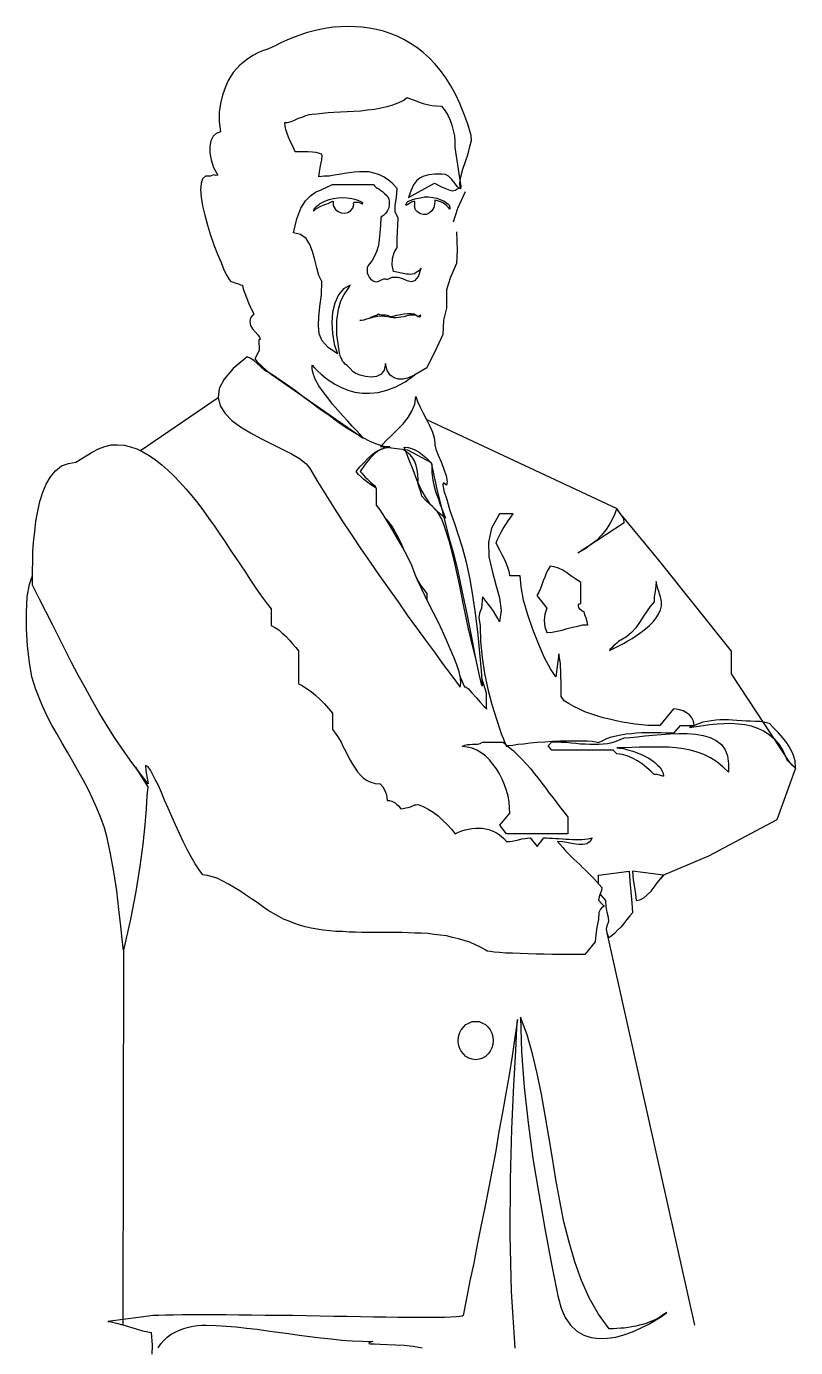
# Model space of a CAD drawing. Header units: millimetres. Extents: x -1620.86 to -1620.03, y 1850.49 to 1852.3.
# Drawn here: x -1620.858 to -1620.273, y 1851.293 to 1852.299 of the extents above; entities that cross this region are included whole.
import ezdxf

# ---------------------------------------------------------------- set-up
doc = ezdxf.new("R2010")
doc.units = ezdxf.units.MM
doc.header["$LTSCALE"] = 10
doc.layers.add('Humanos', color=2, linetype='Continuous')

msp = doc.modelspace()

# ---------------------------------------------------------------- linework, layer by layer
at = {"layer": 'Humanos'}
for p, q in [((-1620.5301, 1852.1606), (-1620.5244, 1852.1733)), ((-1620.5336, 1852.1502), (-1620.5301, 1852.1606)), ((-1620.5313, 1852.1427), (-1620.5307, 1852.1283)), ((-1620.5307, 1852.1283), (-1620.5313, 1852.1186)), ((-1620.5313, 1852.1186), (-1620.5359, 1852.1082)), ((-1620.5359, 1852.1082), (-1620.5388, 1852.0984)), ((-1620.5388, 1852.0984), (-1620.5388, 1852.0846)), ((-1620.5388, 1852.0846), (-1620.5411, 1852.0754)), ((-1620.5411, 1852.0754), (-1620.5417, 1852.0644)), ((-1620.5417, 1852.0644), (-1620.5463, 1852.0546)), ((-1620.5463, 1852.0546), (-1620.5538, 1852.0391)), ((-1620.5538, 1852.0391), (-1620.563, 1852.0337)), ((-1620.7716, 1851.9761), (-1620.7125, 1852.0164))]:
    msp.add_line(p, q, dxfattribs=at)
for points in [[(-1620.6022, 1851.9856), (-1620.603, 1851.9866), (-1620.6049, 1851.9887), (-1620.6074, 1851.9914), (-1620.6105, 1851.9948), (-1620.6138, 1851.9985), (-1620.6178, 1852.0025), (-1620.6215, 1852.0068), (-1620.6255, 1852.0114), (-1620.6292, 1852.0162), (-1620.6328, 1852.0208), (-1620.6359, 1852.0254), (-1620.6384, 1852.0299), (-1620.6401, 1852.0341), (-1620.6411, 1852.0379), (-1620.6411, 1852.0412), (-1620.6392, 1852.0391), (-1620.637, 1852.0368), (-1620.6342, 1852.0343), (-1620.6309, 1852.0316), (-1620.6274, 1852.0289), (-1620.6232, 1852.0264), (-1620.6188, 1852.0241), (-1620.6138, 1852.0222), (-1620.6086, 1852.0206), (-1620.603, 1852.0197), (-1620.5972, 1852.0197), (-1620.5909, 1852.0204), (-1620.5843, 1852.022), (-1620.5774, 1852.0247), (-1620.5703, 1852.0285), (-1620.563, 1852.0337), (-1620.5655, 1852.0324), (-1620.5685, 1852.0312), (-1620.5718, 1852.0306), (-1620.5753, 1852.0306), (-1620.5787, 1852.0314), (-1620.5816, 1852.0335), (-1620.5839, 1852.037), (-1620.5853, 1852.0424), (-1620.5862, 1852.0374), (-1620.5886, 1852.0343), (-1620.592, 1852.0326), (-1620.5961, 1852.032), (-1620.6005, 1852.0324), (-1620.6045, 1852.0335), (-1620.6078, 1852.0347), (-1620.6099, 1852.036), (-1620.6124, 1852.0389), (-1620.6145, 1852.0408), (-1620.6159, 1852.042), (-1620.617, 1852.0431), (-1620.618, 1852.0441), (-1620.6186, 1852.0456), (-1620.6195, 1852.0476), (-1620.6203, 1852.0506), (-1620.6222, 1852.0641), (-1620.6224, 1852.0751), (-1620.6211, 1852.0837), (-1620.6193, 1852.0901), (-1620.6168, 1852.0949), (-1620.6145, 1852.0982), (-1620.6128, 1852.1005), (-1620.6122, 1852.102), (-1620.6172, 1852.0993), (-1620.6209, 1852.0947), (-1620.6238, 1852.0884), (-1620.6255, 1852.0814), (-1620.6261, 1852.0735), (-1620.6257, 1852.0653), (-1620.6243, 1852.0572), (-1620.6218, 1852.0497), (-1620.629, 1852.0545), (-1620.6334, 1852.0597), (-1620.6357, 1852.0651), (-1620.6363, 1852.0714), (-1620.6359, 1852.078), (-1620.6351, 1852.0859), (-1620.634, 1852.0947), (-1620.6336, 1852.1047), (-1620.6359, 1852.1095), (-1620.6376, 1852.1153), (-1620.639, 1852.1213), (-1620.6407, 1852.1276), (-1620.6428, 1852.133), (-1620.6457, 1852.1376), (-1620.6499, 1852.1407), (-1620.6553, 1852.1418), (-1620.6526, 1852.1526), (-1620.6497, 1852.1605), (-1620.6461, 1852.1661), (-1620.6424, 1852.1701), (-1620.6384, 1852.1728), (-1620.6342, 1852.1746), (-1620.6299, 1852.1765), (-1620.6257, 1852.1786), (-1620.5945, 1852.1786), (-1620.5936, 1852.1776), (-1620.5926, 1852.1767), (-1620.5916, 1852.1759), (-1620.5903, 1852.1753), (-1620.5891, 1852.1742), (-1620.5876, 1852.1732), (-1620.5859, 1852.1717), (-1620.5839, 1852.1699), (-1620.5828, 1852.1678), (-1620.5824, 1852.1657), (-1620.5824, 1852.1634), (-1620.5828, 1852.1609), (-1620.5837, 1852.1588), (-1620.5849, 1852.1567), (-1620.5868, 1852.1551), (-1620.5889, 1852.1538), (-1620.5891, 1852.1474), (-1620.5895, 1852.1418), (-1620.5901, 1852.1368), (-1620.5907, 1852.1324), (-1620.5918, 1852.1282), (-1620.5934, 1852.1245), (-1620.5955, 1852.1207), (-1620.5984, 1852.117), (-1620.5991, 1852.1151), (-1620.5993, 1852.1132), (-1620.5991, 1852.1114), (-1620.5984, 1852.1097), (-1620.5976, 1852.108), (-1620.5966, 1852.1068), (-1620.5951, 1852.1055), (-1620.5936, 1852.1047), (-1620.5922, 1852.1045), (-1620.5909, 1852.1047), (-1620.5899, 1852.1053), (-1620.5889, 1852.1059), (-1620.5878, 1852.1064), (-1620.5866, 1852.1068), (-1620.5853, 1852.1068), (-1620.5839, 1852.1064), (-1620.5801, 1852.108), (-1620.5762, 1852.108), (-1620.5724, 1852.107), (-1620.5689, 1852.1055), (-1620.5655, 1852.1049), (-1620.5626, 1852.1055), (-1620.5601, 1852.1086), (-1620.558, 1852.1149), (-1620.5599, 1852.113), (-1620.5618, 1852.1116), (-1620.5632, 1852.1107), (-1620.5649, 1852.1103), (-1620.5664, 1852.1101), (-1620.5678, 1852.1103), (-1620.5693, 1852.1105), (-1620.5705, 1852.1107), (-1620.5791, 1852.1124), (-1620.5803, 1852.1172), (-1620.5799, 1852.1222), (-1620.5787, 1852.127), (-1620.5764, 1852.1307), (-1620.5764, 1852.1374), (-1620.5755, 1852.153), (-1620.5778, 1852.1578), (-1620.5778, 1852.163), (-1620.577, 1852.1688), (-1620.5764, 1852.1755), (-1620.5797, 1852.1792), (-1620.5832, 1852.1821), (-1620.5868, 1852.1844), (-1620.5903, 1852.1863), (-1620.5941, 1852.1873), (-1620.5978, 1852.1882), (-1620.6013, 1852.1884), (-1620.6051, 1852.1884), (-1620.6091, 1852.188), (-1620.6128, 1852.1876), (-1620.6165, 1852.1869), (-1620.6205, 1852.1863), (-1620.6243, 1852.1857), (-1620.6282, 1852.1851), (-1620.632, 1852.1849), (-1620.6359, 1852.1846), (-1620.6355, 1852.1882), (-1620.6347, 1852.1928), (-1620.6338, 1852.1973), (-1620.6334, 1852.2007), (-1620.634, 1852.2017), (-1620.6355, 1852.2023), (-1620.638, 1852.203), (-1620.6409, 1852.2032), (-1620.644, 1852.2034), (-1620.6476, 1852.2036), (-1620.6509, 1852.2036), (-1620.654, 1852.2036), (-1620.6551, 1852.2061), (-1620.6563, 1852.2088), (-1620.6578, 1852.2117), (-1620.659, 1852.2146), (-1620.6601, 1852.2175), (-1620.6611, 1852.2205), (-1620.6617, 1852.2232), (-1620.6619, 1852.2257), (-1620.6599, 1852.2259), (-1620.6571, 1852.2267), (-1620.6544, 1852.2277), (-1620.6515, 1852.229), (-1620.6486, 1852.23), (-1620.6459, 1852.2311), (-1620.6432, 1852.2319), (-1620.6411, 1852.2321), (-1620.6376, 1852.2325), (-1620.6334, 1852.2329), (-1620.629, 1852.2334), (-1620.6245, 1852.2336), (-1620.6195, 1852.234), (-1620.6145, 1852.2342), (-1620.6093, 1852.2344), (-1620.6041, 1852.2348), (-1620.5989, 1852.2354), (-1620.5936, 1852.2361), (-1620.5889, 1852.2369), (-1620.5841, 1852.2379), (-1620.5797, 1852.2392), (-1620.5755, 1852.2407), (-1620.5718, 1852.2425), (-1620.5687, 1852.2448), (-1620.5657, 1852.2436), (-1620.5626, 1852.2425), (-1620.5597, 1852.2413), (-1620.5566, 1852.2402), (-1620.5535, 1852.2394), (-1620.5499, 1852.2388), (-1620.5464, 1852.2384), (-1620.5426, 1852.2382), (-1620.5399, 1852.2348), (-1620.5378, 1852.2313), (-1620.536, 1852.2275), (-1620.5347, 1852.2238), (-1620.5337, 1852.2198), (-1620.5328, 1852.2157), (-1620.5326, 1852.2113), (-1620.5324, 1852.2067), (-1620.5279, 1852.1771), (-1620.5283, 1852.1753), (-1620.5291, 1852.1755), (-1620.5306, 1852.1771), (-1620.5324, 1852.1796), (-1620.5347, 1852.1824), (-1620.5372, 1852.1849), (-1620.5397, 1852.1863), (-1620.5424, 1852.1865), (-1620.5478, 1852.1865), (-1620.5522, 1852.1861), (-1620.556, 1852.1851), (-1620.5589, 1852.1836), (-1620.5616, 1852.1815), (-1620.5639, 1852.1784), (-1620.5657, 1852.1742), (-1620.5678, 1852.1688), (-1620.548, 1852.1796), (-1620.5426, 1852.1769), (-1620.5389, 1852.1753), (-1620.5364, 1852.1742), (-1620.5345, 1852.1738), (-1620.5333, 1852.174), (-1620.532, 1852.1744), (-1620.5306, 1852.1753), (-1620.5285, 1852.1761), (-1620.5287, 1852.1799), (-1620.5279, 1852.1846), (-1620.5264, 1852.1903), (-1620.5243, 1852.1961), (-1620.5224, 1852.2019), (-1620.521, 1852.2075), (-1620.5199, 1852.2121), (-1620.5201, 1852.2159), (-1620.5226, 1852.2246), (-1620.5256, 1852.2327), (-1620.5287, 1852.2402), (-1620.532, 1852.2473), (-1620.5356, 1852.2538), (-1620.5393, 1852.2598), (-1620.5435, 1852.2654), (-1620.5476, 1852.2704), (-1620.552, 1852.275), (-1620.5566, 1852.2792), (-1620.5614, 1852.2829), (-1620.5662, 1852.286), (-1620.5712, 1852.289), (-1620.5764, 1852.2915), (-1620.5816, 1852.2935), (-1620.5868, 1852.2954), (-1620.5922, 1852.2967), (-1620.5976, 1852.2977), (-1620.603, 1852.2985), (-1620.6084, 1852.2987), (-1620.6138, 1852.299), (-1620.6193, 1852.2987), (-1620.6247, 1852.2983), (-1620.6299, 1852.2975), (-1620.6353, 1852.2967), (-1620.6405, 1852.2954), (-1620.6455, 1852.294), (-1620.6505, 1852.2923), (-1620.6555, 1852.2906), (-1620.6603, 1852.2885), (-1620.6648, 1852.2865), (-1620.6692, 1852.2842), (-1620.6715, 1852.2831), (-1620.6744, 1852.2819), (-1620.678, 1852.2806), (-1620.6819, 1852.279), (-1620.6863, 1852.2767), (-1620.6911, 1852.2736), (-1620.6961, 1852.2694), (-1620.7011, 1852.264), (-1620.703, 1852.2611), (-1620.7052, 1852.2573), (-1620.7073, 1852.2523), (-1620.7092, 1852.2467), (-1620.7109, 1852.2404), (-1620.7117, 1852.2336), (-1620.7117, 1852.2263), (-1620.7107, 1852.2188), (-1620.714, 1852.2175), (-1620.7165, 1852.2153), (-1620.7181, 1852.2119), (-1620.719, 1852.2075), (-1620.719, 1852.2028), (-1620.7179, 1852.1973), (-1620.7161, 1852.1915), (-1620.7129, 1852.1857), (-1620.7144, 1852.1855), (-1620.7148, 1852.1857), (-1620.7159, 1852.1859), (-1620.7186, 1852.1849), (-1620.7221, 1852.1849), (-1620.7244, 1852.183), (-1620.7256, 1852.1794), (-1620.7261, 1852.1749), (-1620.7256, 1852.169), (-1620.7244, 1852.1624), (-1620.7227, 1852.1553), (-1620.7206, 1852.1478), (-1620.7184, 1852.1401), (-1620.7159, 1852.1326), (-1620.7132, 1852.1255), (-1620.7104, 1852.1193), (-1620.7082, 1852.1136), (-1620.7059, 1852.1093), (-1620.7042, 1852.1064), (-1620.703, 1852.1049), (-1620.7019, 1852.1045), (-1620.7009, 1852.1043), (-1620.7, 1852.1039), (-1620.699, 1852.1036), (-1620.698, 1852.1032), (-1620.6967, 1852.1028), (-1620.6955, 1852.1024), (-1620.694, 1852.102), (-1620.6938, 1852.1003), (-1620.693, 1852.0978), (-1620.6919, 1852.0947), (-1620.6907, 1852.0918), (-1620.6896, 1852.0887), (-1620.6886, 1852.0862), (-1620.6878, 1852.0845), (-1620.6875, 1852.0839), (-1620.6855, 1852.0801), (-1620.688, 1852.0772), (-1620.6886, 1852.0743), (-1620.688, 1852.0714), (-1620.6865, 1852.0689), (-1620.6844, 1852.0664), (-1620.6825, 1852.0643), (-1620.6811, 1852.0624), (-1620.6805, 1852.061), (-1620.6817, 1852.0601), (-1620.6817, 1852.058), (-1620.6815, 1852.0551), (-1620.6813, 1852.0524), (-1620.6848, 1852.046), (-1620.6828, 1852.0437), (-1620.6796, 1852.0406), (-1620.6757, 1852.037), (-1620.6723, 1852.0343), (-1620.6723, 1852.0343), (-1620.6022, 1851.9856)], [(-1620.6026, 1852.1644), (-1620.603, 1852.1649), (-1620.6034, 1852.1653), (-1620.6038, 1852.1655), (-1620.6043, 1852.1657), (-1620.6076, 1852.1669), (-1620.6109, 1852.1678), (-1620.6145, 1852.1682), (-1620.618, 1852.1684), (-1620.6215, 1852.1682), (-1620.6249, 1852.1678), (-1620.6284, 1852.1669), (-1620.6317, 1852.1657), (-1620.6326, 1852.1653), (-1620.6338, 1852.1647), (-1620.6351, 1852.1638), (-1620.6363, 1852.163), (-1620.6376, 1852.1619), (-1620.6388, 1852.1609), (-1620.6397, 1852.1599), (-1620.6401, 1852.1588), (-1620.6401, 1852.1584), (-1620.6384, 1852.1599), (-1620.6367, 1852.1609), (-1620.6349, 1852.1619), (-1620.6328, 1852.1628), (-1620.6307, 1852.1636), (-1620.6288, 1852.1642), (-1620.627, 1852.1651), (-1620.6251, 1852.1659), (-1620.6251, 1852.1649), (-1620.6251, 1852.164), (-1620.6251, 1852.163), (-1620.6249, 1852.1622), (-1620.6234, 1852.1597), (-1620.6213, 1852.158), (-1620.619, 1852.157), (-1620.6163, 1852.1567), (-1620.614, 1852.1574), (-1620.6118, 1852.1586), (-1620.6101, 1852.1607), (-1620.6093, 1852.1634), (-1620.6093, 1852.1636), (-1620.6093, 1852.1638), (-1620.6095, 1852.164), (-1620.6095, 1852.1642), (-1620.6095, 1852.1644), (-1620.6093, 1852.1649), (-1620.6091, 1852.1651), (-1620.6088, 1852.1653), (-1620.6072, 1852.1653), (-1620.6057, 1852.1651), (-1620.6045, 1852.1647), (-1620.603, 1852.164), (-1620.6028, 1852.164), (-1620.6028, 1852.1642), (-1620.6026, 1852.1642), (-1620.6026, 1852.1644)], [(-1620.5697, 1852.1634), (-1620.5693, 1852.164), (-1620.5691, 1852.1647), (-1620.5687, 1852.1653), (-1620.5682, 1852.1657), (-1620.5651, 1852.1669), (-1620.562, 1852.168), (-1620.5589, 1852.1686), (-1620.5558, 1852.1692), (-1620.5526, 1852.1692), (-1620.5493, 1852.1688), (-1620.5462, 1852.1682), (-1620.5431, 1852.1669), (-1620.5424, 1852.1667), (-1620.5418, 1852.1665), (-1620.5414, 1852.1663), (-1620.5408, 1852.1661), (-1620.5399, 1852.1655), (-1620.5391, 1852.1649), (-1620.5378, 1852.1638), (-1620.5366, 1852.1626), (-1620.5364, 1852.1599), (-1620.5376, 1852.1613), (-1620.5389, 1852.1626), (-1620.5401, 1852.1636), (-1620.5412, 1852.1644), (-1620.5426, 1852.1651), (-1620.5441, 1852.1657), (-1620.5458, 1852.1661), (-1620.5478, 1852.1667), (-1620.5478, 1852.1655), (-1620.548, 1852.1638), (-1620.5483, 1852.1622), (-1620.5485, 1852.1611), (-1620.5499, 1852.1586), (-1620.5518, 1852.157), (-1620.5541, 1852.1559), (-1620.5564, 1852.1557), (-1620.5587, 1852.1563), (-1620.5607, 1852.1576), (-1620.5624, 1852.1594), (-1620.5632, 1852.1622), (-1620.5632, 1852.1624), (-1620.563, 1852.1628), (-1620.563, 1852.163), (-1620.563, 1852.1632), (-1620.563, 1852.1636), (-1620.563, 1852.1644), (-1620.563, 1852.1651), (-1620.563, 1852.1657), (-1620.5639, 1852.1657), (-1620.5647, 1852.1655), (-1620.5655, 1852.1651), (-1620.5662, 1852.1647), (-1620.567, 1852.1642), (-1620.5678, 1852.1636), (-1620.5687, 1852.1632), (-1620.5693, 1852.1628), (-1620.5695, 1852.1628), (-1620.5695, 1852.163), (-1620.5697, 1852.1632), (-1620.5697, 1852.1634)], [(-1620.6049, 1852.0751), (-1620.6032, 1852.0753), (-1620.6016, 1852.0757), (-1620.5997, 1852.0764), (-1620.5976, 1852.077), (-1620.5957, 1852.0778), (-1620.5939, 1852.0787), (-1620.5922, 1852.0793), (-1620.5907, 1852.0801), (-1620.5897, 1852.0797), (-1620.5886, 1852.0795), (-1620.5874, 1852.0795), (-1620.5864, 1852.0795), (-1620.5851, 1852.0795), (-1620.5841, 1852.0793), (-1620.583, 1852.0789), (-1620.5822, 1852.0782), (-1620.5795, 1852.0785), (-1620.5766, 1852.0791), (-1620.5739, 1852.0797), (-1620.571, 1852.0803), (-1620.5685, 1852.0805), (-1620.5657, 1852.0805), (-1620.5635, 1852.0801), (-1620.5612, 1852.0787), (-1620.5593, 1852.0778), (-1620.5583, 1852.0787), (-1620.5585, 1852.0791), (-1620.5603, 1852.0778), (-1620.5612, 1852.0785), (-1620.5622, 1852.0791), (-1620.5632, 1852.0793), (-1620.5645, 1852.0793), (-1620.5655, 1852.0793), (-1620.5668, 1852.0791), (-1620.5678, 1852.0789), (-1620.5689, 1852.0787), (-1620.5712, 1852.078), (-1620.5735, 1852.0776), (-1620.5753, 1852.0774), (-1620.5774, 1852.0772), (-1620.5795, 1852.0772), (-1620.5814, 1852.0774), (-1620.5837, 1852.0778), (-1620.5859, 1852.0782), (-1620.5884, 1852.0785), (-1620.5911, 1852.0782), (-1620.5941, 1852.0776), (-1620.597, 1852.077), (-1620.5997, 1852.0762), (-1620.602, 1852.0755), (-1620.6038, 1852.0751), (-1620.6049, 1852.0751)], [(-1620.6905, 1852.0474), (-1620.7011, 1852.0387), (-1620.7079, 1852.0306), (-1620.7117, 1852.0233), (-1620.7125, 1852.0164), (-1620.7111, 1852.0102), (-1620.7073, 1852.0043), (-1620.7021, 1851.9989), (-1620.6955, 1851.9941), (-1620.688, 1851.9896), (-1620.68, 1851.9852), (-1620.6719, 1851.9812), (-1620.664, 1851.9773), (-1620.6569, 1851.9737), (-1620.6507, 1851.97), (-1620.6459, 1851.9664), (-1620.643, 1851.9629), (-1620.637, 1851.9527), (-1620.6307, 1851.9425), (-1620.6243, 1851.9323), (-1620.6176, 1851.9219), (-1620.6109, 1851.9117), (-1620.6041, 1851.9013), (-1620.597, 1851.8911), (-1620.5899, 1851.8809), (-1620.5828, 1851.8709), (-1620.5757, 1851.8609), (-1620.5687, 1851.8509), (-1620.5616, 1851.8413), (-1620.5547, 1851.8317), (-1620.548, 1851.8226), (-1620.5414, 1851.8134), (-1620.5349, 1851.8047), (-1620.5285, 1851.7961), (-1620.5279, 1851.799), (-1620.5283, 1851.803), (-1620.5293, 1851.8076), (-1620.531, 1851.813), (-1620.5333, 1851.819), (-1620.536, 1851.8253), (-1620.5389, 1851.8319), (-1620.542, 1851.8388), (-1620.5453, 1851.8457), (-1620.5487, 1851.8526), (-1620.552, 1851.859), (-1620.5551, 1851.8653), (-1620.5578, 1851.8711), (-1620.5603, 1851.8761), (-1620.5622, 1851.8805), (-1620.5635, 1851.8838), (-1620.5651, 1851.8886), (-1620.5682, 1851.895), (-1620.5722, 1851.9025), (-1620.5768, 1851.9104), (-1620.5814, 1851.9183), (-1620.5857, 1851.9254), (-1620.5893, 1851.931), (-1620.592, 1851.9346), (-1620.592, 1851.9473), (-1620.5939, 1851.9485), (-1620.5959, 1851.9498), (-1620.5978, 1851.951), (-1620.5997, 1851.9525), (-1620.6018, 1851.9542), (-1620.6036, 1851.9558), (-1620.6057, 1851.9579), (-1620.6076, 1851.9602), (-1620.6047, 1851.9637), (-1620.6016, 1851.9671), (-1620.5986, 1851.9702), (-1620.5955, 1851.9731), (-1620.5924, 1851.9754), (-1620.5889, 1851.9773), (-1620.5853, 1851.9785), (-1620.5816, 1851.9789), (-1620.5862, 1851.9793), (-1620.5914, 1851.9808), (-1620.5968, 1851.9831), (-1620.6028, 1851.986), (-1620.6088, 1851.9896), (-1620.6153, 1851.9935), (-1620.6218, 1851.9979), (-1620.6282, 1852.0027), (-1620.6349, 1852.0075), (-1620.6413, 1852.0122), (-1620.6478, 1852.017), (-1620.6538, 1852.0216), (-1620.6599, 1852.026), (-1620.6653, 1852.0297), (-1620.6705, 1852.0333), (-1620.6751, 1852.036), (-1620.6761, 1852.0364), (-1620.6773, 1852.0374), (-1620.679, 1852.0389), (-1620.6809, 1852.0406), (-1620.6828, 1852.0424), (-1620.6853, 1852.0445), (-1620.6878, 1852.0462), (-1620.6905, 1852.0474)], [(-1620.5622, 1852.0172), (-1620.561, 1852.0135), (-1620.5589, 1852.0091), (-1620.5566, 1852.0045), (-1620.5541, 1851.9998), (-1620.5516, 1851.9948), (-1620.5495, 1851.9902), (-1620.5483, 1851.9858), (-1620.5476, 1851.9821), (-1620.5478, 1851.9804), (-1620.547, 1851.9771), (-1620.5451, 1851.9727), (-1620.5428, 1851.9675), (-1620.5408, 1851.9621), (-1620.5391, 1851.9569), (-1620.5383, 1851.9527), (-1620.5389, 1851.9498), (-1620.541, 1851.9517), (-1620.5416, 1851.9502), (-1620.5408, 1851.9456), (-1620.5387, 1851.939), (-1620.5362, 1851.9306), (-1620.5331, 1851.9215), (-1620.5299, 1851.9119), (-1620.527, 1851.9027), (-1620.5239, 1851.8911), (-1620.5212, 1851.8782), (-1620.5187, 1851.8644), (-1620.5168, 1851.8503), (-1620.5149, 1851.8359), (-1620.5137, 1851.8219), (-1620.5124, 1851.8088), (-1620.5116, 1851.7968), (-1620.512, 1851.7974), (-1620.5137, 1851.8049), (-1620.5164, 1851.8178), (-1620.5195, 1851.834), (-1620.5231, 1851.8519), (-1620.5268, 1851.8696), (-1620.5301, 1851.8855), (-1620.5333, 1851.8975), (-1620.536, 1851.9073), (-1620.5385, 1851.9173), (-1620.541, 1851.9271), (-1620.5433, 1851.9367), (-1620.5456, 1851.9456), (-1620.5474, 1851.9539), (-1620.5491, 1851.961), (-1620.5503, 1851.9669), (-1620.5682, 1851.9764), (-1620.5891, 1851.9789), (-1620.5849, 1851.9835), (-1620.5805, 1851.9879), (-1620.5759, 1851.9923), (-1620.5718, 1851.9966), (-1620.568, 1852.0012), (-1620.5651, 1852.006), (-1620.563, 1852.0114), (-1620.5622, 1852.0172)], [(-1620.5541, 1851.9998), (-1620.4092, 1851.9321)], [(-1620.4229, 1851.6246), (-1620.4233, 1851.6191), (-1620.4244, 1851.6133), (-1620.4252, 1851.6075), (-1620.4256, 1851.6023), (-1620.4335, 1851.5927), (-1620.4373, 1851.5927), (-1620.4419, 1851.5927), (-1620.4469, 1851.5927), (-1620.4525, 1851.5927), (-1620.4583, 1851.5927), (-1620.4646, 1851.5929), (-1620.4706, 1851.5929), (-1620.4768, 1851.5931), (-1620.4829, 1851.5933), (-1620.4885, 1851.5935), (-1620.4937, 1851.5937), (-1620.4985, 1851.594), (-1620.5025, 1851.5944), (-1620.5056, 1851.5948), (-1620.5079, 1851.5952), (-1620.5089, 1851.5958), (-1620.5129, 1851.5981), (-1620.5168, 1851.6), (-1620.5212, 1851.6019), (-1620.5254, 1851.6033), (-1620.5297, 1851.6046), (-1620.5343, 1851.6056), (-1620.5389, 1851.6067), (-1620.5437, 1851.6073), (-1620.5483, 1851.6079), (-1620.553, 1851.6085), (-1620.558, 1851.6087), (-1620.563, 1851.6089), (-1620.5678, 1851.6092), (-1620.5728, 1851.6094), (-1620.578, 1851.6094), (-1620.583, 1851.6094), (-1620.588, 1851.6094), (-1620.593, 1851.6094), (-1620.598, 1851.6094), (-1620.6032, 1851.6094), (-1620.6082, 1851.6096), (-1620.613, 1851.6096), (-1620.618, 1851.61), (-1620.623, 1851.6102), (-1620.6278, 1851.6106), (-1620.6326, 1851.6112), (-1620.6372, 1851.6119), (-1620.6417, 1851.6127), (-1620.6463, 1851.6137), (-1620.6507, 1851.615), (-1620.6551, 1851.6164), (-1620.6592, 1851.6181), (-1620.6628, 1851.6196), (-1620.6665, 1851.6214), (-1620.6705, 1851.6237), (-1620.6746, 1851.6262), (-1620.6788, 1851.6291), (-1620.683, 1851.6321), (-1620.6873, 1851.635), (-1620.6917, 1851.6381), (-1620.6961, 1851.641), (-1620.7005, 1851.6437), (-1620.7048, 1851.6462), (-1620.709, 1851.6485), (-1620.7129, 1851.6504), (-1620.7169, 1851.6518), (-1620.7206, 1851.6527), (-1620.7242, 1851.6531), (-1620.7271, 1851.657), (-1620.7302, 1851.6616), (-1620.7331, 1851.6668), (-1620.7363, 1851.6724), (-1620.7392, 1851.6785), (-1620.7421, 1851.6847), (-1620.745, 1851.6912), (-1620.7479, 1851.6976), (-1620.7506, 1851.7039), (-1620.7533, 1851.7101), (-1620.7558, 1851.7158), (-1620.7581, 1851.7212), (-1620.7604, 1851.7257), (-1620.7625, 1851.7299), (-1620.7642, 1851.733), (-1620.7658, 1851.7353), (-1620.7679, 1851.7364), (-1620.7677, 1851.7324), (-1620.7665, 1851.7268), (-1620.7658, 1851.7226), (-1620.7729, 1851.7316), (-1620.7796, 1851.7405), (-1620.786, 1851.7495), (-1620.7921, 1851.7586), (-1620.7979, 1851.7678), (-1620.8035, 1851.777), (-1620.8087, 1851.7863), (-1620.8139, 1851.7957), (-1620.8191, 1851.8053), (-1620.8241, 1851.8149), (-1620.8289, 1851.8244), (-1620.8339, 1851.834), (-1620.8387, 1851.8438), (-1620.8437, 1851.8536), (-1620.8487, 1851.8636), (-1620.8539, 1851.8736), (-1620.8539, 1851.8788), (-1620.8539, 1851.8848), (-1620.8537, 1851.8917), (-1620.8535, 1851.899), (-1620.8531, 1851.9065), (-1620.8522, 1851.9144), (-1620.8514, 1851.9223), (-1620.8499, 1851.93), (-1620.8483, 1851.9373), (-1620.846, 1851.9444), (-1620.8435, 1851.9506), (-1620.8402, 1851.9562), (-1620.8364, 1851.9608), (-1620.8318, 1851.9644), (-1620.8266, 1851.9664), (-1620.8208, 1851.9673), (-1620.8085, 1851.975), (-1620.8037, 1851.9775), (-1620.7987, 1851.9793), (-1620.7939, 1851.9804), (-1620.7891, 1851.9806), (-1620.7842, 1851.9802), (-1620.7794, 1851.9791), (-1620.7746, 1851.9775), (-1620.7698, 1851.9752), (-1620.765, 1851.9723), (-1620.7602, 1851.9691), (-1620.7554, 1851.9654), (-1620.7508, 1851.9612), (-1620.7463, 1851.9569), (-1620.7417, 1851.9521), (-1620.7371, 1851.9469), (-1620.7325, 1851.9417), (-1620.7281, 1851.936), (-1620.7238, 1851.9302), (-1620.7196, 1851.9244), (-1620.7154, 1851.9186), (-1620.7113, 1851.9125), (-1620.7073, 1851.9067), (-1620.7034, 1851.9007), (-1620.6994, 1851.8948), (-1620.6957, 1851.8892), (-1620.6919, 1851.8836), (-1620.6884, 1851.8782), (-1620.685, 1851.873), (-1620.6817, 1851.8682), (-1620.6784, 1851.8636), (-1620.6753, 1851.8594), (-1620.6723, 1851.8557), (-1620.6723, 1851.843), (-1620.6694, 1851.8415), (-1620.6665, 1851.8396), (-1620.6638, 1851.8371), (-1620.6609, 1851.8346), (-1620.6584, 1851.8319), (-1620.6559, 1851.829), (-1620.6536, 1851.8263), (-1620.6515, 1851.8238), (-1620.6515, 1851.7986), (-1620.6486, 1851.7972), (-1620.6453, 1851.7951), (-1620.6419, 1851.7928), (-1620.6386, 1851.7899), (-1620.6351, 1851.7868), (-1620.6317, 1851.7834), (-1620.6286, 1851.7799), (-1620.6255, 1851.7763), (-1620.6255, 1851.7639), (-1620.6232, 1851.7607), (-1620.6211, 1851.7576), (-1620.619, 1851.7543), (-1620.6174, 1851.7507), (-1620.6155, 1851.7472), (-1620.6138, 1851.7439), (-1620.6122, 1851.7405), (-1620.6103, 1851.7374), (-1620.6084, 1851.7343), (-1620.6066, 1851.7316), (-1620.6043, 1851.7291), (-1620.602, 1851.7268), (-1620.5993, 1851.7251), (-1620.5964, 1851.7237), (-1620.593, 1851.7228), (-1620.5893, 1851.7226), (-1620.5874, 1851.7201), (-1620.5857, 1851.7174), (-1620.5845, 1851.7141), (-1620.5841, 1851.7099), (-1620.5822, 1851.7097), (-1620.5805, 1851.7093), (-1620.5793, 1851.7087), (-1620.5778, 1851.7081), (-1620.5768, 1851.707), (-1620.5757, 1851.706), (-1620.5747, 1851.7047), (-1620.5737, 1851.7035), (-1620.5718, 1851.7037), (-1620.5699, 1851.7041), (-1620.568, 1851.7045), (-1620.5662, 1851.7051), (-1620.5645, 1851.7058), (-1620.563, 1851.7064), (-1620.5618, 1851.7066), (-1620.5605, 1851.7068), (-1620.5566, 1851.7053), (-1620.5528, 1851.7033), (-1620.5489, 1851.7008), (-1620.5453, 1851.6981), (-1620.5418, 1851.6949), (-1620.5383, 1851.6916), (-1620.5351, 1851.6881), (-1620.5322, 1851.6845), (-1620.5297, 1851.6856), (-1620.5272, 1851.6866), (-1620.5247, 1851.6874), (-1620.522, 1851.6881), (-1620.5195, 1851.6885), (-1620.5168, 1851.6887), (-1620.5143, 1851.6887), (-1620.5116, 1851.6887), (-1620.5091, 1851.6883), (-1620.5066, 1851.6876), (-1620.5041, 1851.6868), (-1620.5018, 1851.6856), (-1620.4995, 1851.6843), (-1620.4972, 1851.6826), (-1620.4952, 1851.6808), (-1620.4931, 1851.6785), (-1620.491, 1851.6787), (-1620.4889, 1851.6789), (-1620.4866, 1851.6793), (-1620.4841, 1851.6799), (-1620.4816, 1851.6806), (-1620.4793, 1851.681), (-1620.4773, 1851.6812), (-1620.4752, 1851.6814), (-1620.4698, 1851.6749), (-1620.4648, 1851.6814), (-1620.4627, 1851.6814), (-1620.4606, 1851.6812), (-1620.4581, 1851.6812), (-1620.4558, 1851.681), (-1620.4533, 1851.6808), (-1620.4506, 1851.6806), (-1620.4481, 1851.6804), (-1620.4454, 1851.6804), (-1620.4429, 1851.6802), (-1620.4404, 1851.6802), (-1620.4381, 1851.6802), (-1620.4356, 1851.6802), (-1620.4335, 1851.6804), (-1620.4315, 1851.6806), (-1620.4298, 1851.681), (-1620.4281, 1851.6814), (-1620.4296, 1851.6785), (-1620.4321, 1851.6768), (-1620.435, 1851.6762), (-1620.4383, 1851.6764), (-1620.4423, 1851.6768), (-1620.4462, 1851.6777), (-1620.4504, 1851.6783), (-1620.4544, 1851.6785), (-1620.4523, 1851.6762), (-1620.4504, 1851.6739), (-1620.4483, 1851.6716), (-1620.4462, 1851.6695), (-1620.4439, 1851.6672), (-1620.4419, 1851.6652), (-1620.4396, 1851.6631), (-1620.4375, 1851.661), (-1620.4354, 1851.6589), (-1620.4331, 1851.6568), (-1620.431, 1851.6547), (-1620.4288, 1851.6525), (-1620.4267, 1851.6504), (-1620.4246, 1851.6481), (-1620.4227, 1851.6458), (-1620.4206, 1851.6435), (-1620.421, 1851.6412), (-1620.4219, 1851.6387), (-1620.4227, 1851.6364), (-1620.4231, 1851.6339), (-1620.4206, 1851.6312), (-1620.4194, 1851.6298), (-1620.4188, 1851.6291), (-1620.419, 1851.6291), (-1620.4196, 1851.6289), (-1620.4204, 1851.6285), (-1620.4217, 1851.6271), (-1620.4229, 1851.6246)], [(-1620.5834, 1851.9783), (-1620.5851, 1851.9781), (-1620.5893, 1851.9766), (-1620.5932, 1851.9741), (-1620.597, 1851.9704), (-1620.6007, 1851.9658), (-1620.6045, 1851.9602), (-1620.6032, 1851.9589), (-1620.602, 1851.9575), (-1620.6007, 1851.956), (-1620.5993, 1851.9546), (-1620.5978, 1851.9531), (-1620.5961, 1851.9517), (-1620.5947, 1851.9504), (-1620.593, 1851.9492), (-1620.593, 1851.9479), (-1620.593, 1851.9479)], [(-1620.5162, 1851.8167), (-1620.5181, 1851.8236), (-1620.522, 1851.8405), (-1620.5256, 1851.8575), (-1620.5289, 1851.8742), (-1620.5324, 1851.8904), (-1620.5364, 1851.9059), (-1620.5408, 1851.9198), (-1620.5426, 1851.9244), (-1620.5443, 1851.9275), (-1620.546, 1851.93), (-1620.5476, 1851.9319), (-1620.5495, 1851.9335), (-1620.5516, 1851.9354), (-1620.5543, 1851.9379), (-1620.5576, 1851.9415), (-1620.5583, 1851.9446), (-1620.5597, 1851.9483), (-1620.5607, 1851.9517), (-1620.5605, 1851.9539), (-1620.5607, 1851.9579), (-1620.5612, 1851.9614), (-1620.562, 1851.9648), (-1620.563, 1851.9677), (-1620.5645, 1851.9704), (-1620.5666, 1851.9729), (-1620.5689, 1851.975), (-1620.5718, 1851.9769), (-1620.5718, 1851.9769), (-1620.5718, 1851.9769)], [(-1620.571, 1851.9787), (-1620.568, 1851.9785), (-1620.5651, 1851.9777), (-1620.5624, 1851.9764), (-1620.5597, 1851.9748), (-1620.557, 1851.9729), (-1620.5545, 1851.9708), (-1620.5522, 1851.9685), (-1620.5501, 1851.966), (-1620.5499, 1851.9594), (-1620.5493, 1851.9537), (-1620.5483, 1851.9487), (-1620.547, 1851.9442), (-1620.5453, 1851.9398), (-1620.5437, 1851.9352), (-1620.5418, 1851.9304), (-1620.5397, 1851.9248), (-1620.546, 1851.9298), (-1620.551, 1851.935), (-1620.5549, 1851.9408), (-1620.5583, 1851.9471), (-1620.5614, 1851.9539), (-1620.5643, 1851.9614), (-1620.5674, 1851.9696), (-1620.571, 1851.9787)], [(-1620.5131, 1851.8428), (-1620.5129, 1851.8309), (-1620.5118, 1851.8186), (-1620.5099, 1851.8065), (-1620.5074, 1851.7945), (-1620.5043, 1851.7828), (-1620.5008, 1851.7716), (-1620.4972, 1851.7607), (-1620.4933, 1851.7509), (-1620.4914, 1851.7516), (-1620.4883, 1851.752), (-1620.4845, 1851.7526), (-1620.4802, 1851.753), (-1620.4752, 1851.7537), (-1620.4698, 1851.7541), (-1620.4641, 1851.7545), (-1620.4583, 1851.7549), (-1620.4525, 1851.7551), (-1620.4469, 1851.7553), (-1620.4415, 1851.7553), (-1620.4362, 1851.7553), (-1620.4319, 1851.7551), (-1620.4281, 1851.7549), (-1620.4252, 1851.7545), (-1620.4231, 1851.7539), (-1620.42, 1851.7555), (-1620.4169, 1851.757), (-1620.4133, 1851.7582), (-1620.4098, 1851.7591), (-1620.4061, 1851.7599), (-1620.4021, 1851.7605), (-1620.3981, 1851.7609), (-1620.3944, 1851.7614), (-1620.3904, 1851.7616), (-1620.3865, 1851.7616), (-1620.3827, 1851.7616), (-1620.379, 1851.7616), (-1620.3755, 1851.7616), (-1620.3719, 1851.7614), (-1620.3686, 1851.7614), (-1620.3657, 1851.7614), (-1620.3609, 1851.7668), (-1620.3505, 1851.7668), (-1620.3509, 1851.7701), (-1620.3521, 1851.7728), (-1620.354, 1851.7749), (-1620.3563, 1851.7766), (-1620.3588, 1851.778), (-1620.3615, 1851.7788), (-1620.364, 1851.7793), (-1620.3661, 1851.7795), (-1620.3765, 1851.7668), (-1620.3809, 1851.7668), (-1620.3857, 1851.767), (-1620.3902, 1851.7674), (-1620.3952, 1851.768), (-1620.4, 1851.7686), (-1620.405, 1851.7695), (-1620.4098, 1851.7705), (-1620.4148, 1851.7716), (-1620.4196, 1851.7728), (-1620.4244, 1851.7743), (-1620.429, 1851.7757), (-1620.4335, 1851.7774), (-1620.4377, 1851.7793), (-1620.4419, 1851.7813), (-1620.4456, 1851.7834), (-1620.4492, 1851.7857), (-1620.4517, 1851.789), (-1620.4517, 1851.798), (-1620.4521, 1851.814), (-1620.4533, 1851.8213), (-1620.4556, 1851.8038), (-1620.4598, 1851.8101), (-1620.4643, 1851.8184), (-1620.4687, 1851.8286), (-1620.4731, 1851.8399), (-1620.477, 1851.8511), (-1620.4802, 1851.8623), (-1620.482, 1851.8723), (-1620.4829, 1851.8807), (-1620.4906, 1851.8807), (-1620.491, 1851.8834), (-1620.4918, 1851.8863), (-1620.4933, 1851.8898), (-1620.4947, 1851.8934), (-1620.4966, 1851.8967), (-1620.4983, 1851.9002), (-1620.4997, 1851.9031), (-1620.501, 1851.9059), (-1620.5, 1851.9084), (-1620.4987, 1851.9111), (-1620.4972, 1851.914), (-1620.4956, 1851.9169), (-1620.4937, 1851.9198), (-1620.492, 1851.9227), (-1620.49, 1851.9254), (-1620.4881, 1851.9279), (-1620.4985, 1851.9279), (-1620.5047, 1851.9171), (-1620.507, 1851.9063), (-1620.5066, 1851.8952), (-1620.5041, 1851.8846), (-1620.5012, 1851.874), (-1620.4985, 1851.864), (-1620.4972, 1851.8544), (-1620.4985, 1851.8457), (-1620.4997, 1851.8482), (-1620.5012, 1851.8509), (-1620.5031, 1851.8538), (-1620.5049, 1851.8565), (-1620.5068, 1851.859), (-1620.5087, 1851.8613), (-1620.5102, 1851.8632), (-1620.5114, 1851.8648), (-1620.5122, 1851.8563), (-1620.5137, 1851.8523), (-1620.5143, 1851.8492), (-1620.5131, 1851.8428)], [(-1620.4092, 1851.9321), (-1620.4115, 1851.9261), (-1620.4142, 1851.9208), (-1620.4173, 1851.9161), (-1620.4208, 1851.9117), (-1620.4248, 1851.9077), (-1620.4292, 1851.9044), (-1620.4337, 1851.9011), (-1620.439, 1851.8982), (-1620.4036, 1851.9215), (-1620.404, 1851.9238), (-1620.4052, 1851.9263), (-1620.4071, 1851.929), (-1620.4092, 1851.9321)], [(-1620.4052, 1851.9263), (-1620.3776, 1851.8928)], [(-1620.5847, 1851.9238), (-1620.5834, 1851.9223), (-1620.5807, 1851.9188), (-1620.5782, 1851.9146), (-1620.5759, 1851.9104), (-1620.5737, 1851.9059), (-1620.5718, 1851.9017), (-1620.5718, 1851.9017)], [(-1620.4365, 1851.8598), (-1620.4365, 1851.8757), (-1620.4385, 1851.8771), (-1620.4412, 1851.8788), (-1620.4442, 1851.8809), (-1620.4473, 1851.883), (-1620.4504, 1851.885), (-1620.4537, 1851.8867), (-1620.4569, 1851.8877), (-1620.46, 1851.8882), (-1620.4616, 1851.8857), (-1620.4631, 1851.8827), (-1620.4641, 1851.8798), (-1620.4652, 1851.8769), (-1620.4662, 1851.874), (-1620.4673, 1851.8711), (-1620.4685, 1851.8684), (-1620.4702, 1851.8659), (-1620.4625, 1851.8563), (-1620.4639, 1851.8517), (-1620.4646, 1851.8469), (-1620.4639, 1851.8421), (-1620.4625, 1851.8376), (-1620.4585, 1851.8378), (-1620.4546, 1851.8386), (-1620.4508, 1851.8394), (-1620.4469, 1851.8407), (-1620.4429, 1851.8417), (-1620.439, 1851.8426), (-1620.4352, 1851.8434), (-1620.4312, 1851.8436), (-1620.4317, 1851.8461), (-1620.4325, 1851.8486), (-1620.4335, 1851.8511), (-1620.434, 1851.8534), (-1620.435, 1851.8536), (-1620.436, 1851.8544), (-1620.4373, 1851.8555), (-1620.4381, 1851.8567), (-1620.4385, 1851.8578), (-1620.4385, 1851.8588), (-1620.4379, 1851.8596), (-1620.4365, 1851.8598)], [(-1620.3776, 1851.8928), (-1620.3222, 1851.8235), (-1620.3222, 1851.8061), (-1620.2784, 1851.7395), (-1620.2732, 1851.7343), (-1620.2875, 1851.6952), (-1620.3395, 1851.6675), (-1620.3738, 1851.6529), (-1620.3759, 1851.6502)], [(-1620.776, 1851.7357), (-1620.7756, 1851.7351), (-1620.7723, 1851.7299), (-1620.7692, 1851.7249), (-1620.7662, 1851.7203), (-1620.7669, 1851.7133), (-1620.7675, 1851.7035), (-1620.7685, 1851.6912), (-1620.77, 1851.6766), (-1620.7721, 1851.6597), (-1620.7752, 1851.6406), (-1620.7792, 1851.6194), (-1620.7846, 1851.596), (-1620.785, 1851.5977), (-1620.7856, 1851.6042), (-1620.7867, 1851.6141), (-1620.7881, 1851.6268), (-1620.7898, 1851.641), (-1620.7919, 1851.6556), (-1620.7944, 1851.6693), (-1620.7971, 1851.6814), (-1620.7991, 1851.6891), (-1620.8019, 1851.6966), (-1620.8048, 1851.7039), (-1620.8081, 1851.7112), (-1620.8116, 1851.7185), (-1620.8154, 1851.7255), (-1620.8193, 1851.7326), (-1620.8233, 1851.7395), (-1620.8273, 1851.7466), (-1620.8314, 1851.7534), (-1620.8352, 1851.7603), (-1620.8391, 1851.7672), (-1620.8427, 1851.7741), (-1620.846, 1851.7811), (-1620.8489, 1851.788), (-1620.8516, 1851.7951), (-1620.8543, 1851.8038), (-1620.8562, 1851.8149), (-1620.8577, 1851.8274), (-1620.8585, 1851.8405), (-1620.8585, 1851.8532), (-1620.8579, 1851.8648), (-1620.8562, 1851.8744), (-1620.8539, 1851.8809), (-1620.8539, 1851.8809), (-1620.8539, 1851.8809)], [(-1620.5624, 1851.8811), (-1620.5624, 1851.8811)], [(-1620.5535, 1851.8619), (-1620.5535, 1851.8673), (-1620.5562, 1851.8707), (-1620.5589, 1851.8744), (-1620.5612, 1851.8786), (-1620.5624, 1851.8809), (-1620.5624, 1851.8811)], [(-1620.3794, 1851.8765), (-1620.3796, 1851.873), (-1620.38, 1851.8688), (-1620.3807, 1851.8648), (-1620.3809, 1851.8611), (-1620.384, 1851.8573), (-1620.3867, 1851.8534), (-1620.3894, 1851.8494), (-1620.3919, 1851.8453), (-1620.3948, 1851.8413), (-1620.3981, 1851.8376), (-1620.4019, 1851.8344), (-1620.4063, 1851.8317), (-1620.4069, 1851.8315), (-1620.4079, 1851.8307), (-1620.4092, 1851.8296), (-1620.4104, 1851.8286), (-1620.4119, 1851.8272), (-1620.4131, 1851.8259), (-1620.4142, 1851.8249), (-1620.4148, 1851.824), (-1620.4127, 1851.8251), (-1620.4102, 1851.8263), (-1620.4073, 1851.8278), (-1620.4042, 1851.8294), (-1620.4009, 1851.8313), (-1620.3975, 1851.8332), (-1620.3942, 1851.8355), (-1620.3907, 1851.838), (-1620.3875, 1851.8405), (-1620.3844, 1851.843), (-1620.3817, 1851.8459), (-1620.3794, 1851.8488), (-1620.3775, 1851.8517), (-1620.3761, 1851.8548), (-1620.3752, 1851.858), (-1620.3752, 1851.8611), (-1620.3761, 1851.8648), (-1620.378, 1851.8711), (-1620.3794, 1851.8763), (-1620.3794, 1851.8765)], [(-1620.5535, 1851.8619), (-1620.5535, 1851.8619)], [(-1620.5287, 1851.8047), (-1620.5279, 1851.8026), (-1620.5251, 1851.7963), (-1620.5243, 1851.7963), (-1620.5222, 1851.7947), (-1620.5195, 1851.7918), (-1620.5162, 1851.7882), (-1620.5131, 1851.7847), (-1620.5104, 1851.7816), (-1620.5085, 1851.7797), (-1620.5083, 1851.7793), (-1620.5083, 1851.7915), (-1620.512, 1851.8028), (-1620.512, 1851.8028)], [(-1620.3001, 1851.7699), (-1620.3038, 1851.7699), (-1620.3074, 1851.7701), (-1620.3109, 1851.7703), (-1620.3142, 1851.7705), (-1620.3178, 1851.7707), (-1620.3211, 1851.7709), (-1620.3242, 1851.7711), (-1620.3276, 1851.7711), (-1620.3309, 1851.7711), (-1620.334, 1851.7709), (-1620.3373, 1851.7705), (-1620.3405, 1851.7699), (-1620.3438, 1851.7693), (-1620.3471, 1851.7682), (-1620.3505, 1851.767), (-1620.354, 1851.7653), (-1620.3488, 1851.7661), (-1620.3436, 1851.767), (-1620.3384, 1851.7676), (-1620.333, 1851.7682), (-1620.3276, 1851.7684), (-1620.3221, 1851.7686), (-1620.3169, 1851.7682), (-1620.3117, 1851.7676), (-1620.3069, 1851.7666), (-1620.3022, 1851.7649), (-1620.2976, 1851.7628), (-1620.2934, 1851.7601), (-1620.2895, 1851.7568), (-1620.2859, 1851.7526), (-1620.283, 1851.7478), (-1620.2803, 1851.7422), (-1620.2801, 1851.7414), (-1620.2795, 1851.7405), (-1620.2784, 1851.7395), (-1620.2774, 1851.7382), (-1620.2761, 1851.737), (-1620.2749, 1851.736), (-1620.2738, 1851.7351), (-1620.2732, 1851.7343), (-1620.2736, 1851.7399), (-1620.2751, 1851.7449), (-1620.2774, 1851.7495), (-1620.2799, 1851.7537), (-1620.283, 1851.7576), (-1620.2863, 1851.7614), (-1620.2897, 1851.7649), (-1620.293, 1851.7684), (-1620.3001, 1851.7699)], [(-1620.4036, 1851.7576), (-1620.399, 1851.7578), (-1620.3938, 1851.7582), (-1620.3879, 1851.7589), (-1620.3819, 1851.7595), (-1620.3755, 1851.7601), (-1620.3688, 1851.7605), (-1620.3621, 1851.7607), (-1620.3557, 1851.7607), (-1620.3494, 1851.7603), (-1620.3436, 1851.7593), (-1620.3382, 1851.7578), (-1620.3336, 1851.7555), (-1620.3296, 1851.7524), (-1620.3267, 1851.7484), (-1620.3249, 1851.7437), (-1620.3242, 1851.7376), (-1620.3242, 1851.7314), (-1620.3286, 1851.7355), (-1620.3332, 1851.7393), (-1620.338, 1851.7422), (-1620.343, 1851.7447), (-1620.348, 1851.7466), (-1620.3532, 1851.748), (-1620.3586, 1851.7491), (-1620.364, 1851.7499), (-1620.3696, 1851.7503), (-1620.3752, 1851.7505), (-1620.3809, 1851.7505), (-1620.3865, 1851.7505), (-1620.3923, 1851.7503), (-1620.3979, 1851.7501), (-1620.4036, 1851.7499), (-1620.4092, 1851.7499), (-1620.4073, 1851.7497), (-1620.4052, 1851.7495), (-1620.4027, 1851.7489), (-1620.4, 1851.7482), (-1620.3971, 1851.7474), (-1620.3942, 1851.7464), (-1620.3913, 1851.7451), (-1620.3884, 1851.7437), (-1620.3854, 1851.7422), (-1620.3827, 1851.7405), (-1620.3802, 1851.7387), (-1620.3782, 1851.7368), (-1620.3763, 1851.7349), (-1620.375, 1851.7326), (-1620.374, 1851.7305), (-1620.3738, 1851.7282), (-1620.3744, 1851.7282), (-1620.375, 1851.7285), (-1620.3759, 1851.7287), (-1620.3767, 1851.7291), (-1620.3777, 1851.7293), (-1620.3788, 1851.7295), (-1620.3798, 1851.7297), (-1620.3809, 1851.7297), (-1620.3834, 1851.7322), (-1620.3863, 1851.7347), (-1620.3896, 1851.7374), (-1620.3934, 1851.7399), (-1620.3973, 1851.742), (-1620.4013, 1851.7439), (-1620.4052, 1851.7449), (-1620.4092, 1851.7453), (-1620.4119, 1851.7482), (-1620.4587, 1851.7482), (-1620.4614, 1851.7514), (-1620.4587, 1851.7545), (-1620.455, 1851.7545), (-1620.4514, 1851.7543), (-1620.4477, 1851.7541), (-1620.4439, 1851.7537), (-1620.4404, 1851.7534), (-1620.4369, 1851.753), (-1620.4333, 1851.7528), (-1620.4298, 1851.7526), (-1620.4263, 1851.7526), (-1620.4229, 1851.7526), (-1620.4196, 1851.7528), (-1620.4163, 1851.7532), (-1620.4129, 1851.7539), (-1620.4098, 1851.7549), (-1620.4067, 1851.7561), (-1620.4036, 1851.7576)], [(-1620.4956, 1851.7541), (-1620.4918, 1851.7509), (-1620.4881, 1851.7478), (-1620.4848, 1851.7445), (-1620.4814, 1851.7412), (-1620.4781, 1851.7376), (-1620.475, 1851.7341), (-1620.4721, 1851.7303), (-1620.4691, 1851.7268), (-1620.4662, 1851.723), (-1620.4633, 1851.7193), (-1620.4606, 1851.7155), (-1620.4577, 1851.7118), (-1620.455, 1851.7081), (-1620.4521, 1851.7043), (-1620.4494, 1851.7008), (-1620.4464, 1851.6972), (-1620.4464, 1851.6845), (-1620.4931, 1851.6845), (-1620.4983, 1851.691), (-1620.4906, 1851.7001), (-1620.4908, 1851.7043), (-1620.4912, 1851.7087), (-1620.492, 1851.713), (-1620.4933, 1851.7174), (-1620.4947, 1851.7218), (-1620.4966, 1851.726), (-1620.4985, 1851.7301), (-1620.5008, 1851.7339), (-1620.5035, 1851.7374), (-1620.5062, 1851.7407), (-1620.5091, 1851.7437), (-1620.5124, 1851.7462), (-1620.5158, 1851.7482), (-1620.5193, 1851.7497), (-1620.5231, 1851.7505), (-1620.5268, 1851.7509), (-1620.5249, 1851.7518), (-1620.5229, 1851.7524), (-1620.521, 1851.7524), (-1620.5191, 1851.7526), (-1620.517, 1851.7526), (-1620.5152, 1851.7526), (-1620.5133, 1851.7532), (-1620.5114, 1851.7541), (-1620.4956, 1851.7541)], [(-1620.4231, 1851.6462), (-1620.4231, 1851.6529), (-1620.3998, 1851.656), (-1620.3994, 1851.6483), (-1620.3986, 1851.6402), (-1620.3977, 1851.6318), (-1620.3973, 1851.6243), (-1620.3994, 1851.6219), (-1620.4015, 1851.6191), (-1620.4038, 1851.6162), (-1620.4063, 1851.6135), (-1620.4088, 1851.611), (-1620.4111, 1851.6085), (-1620.4131, 1851.6067), (-1620.4152, 1851.6052), (-1620.4167, 1851.6092), (-1620.4171, 1851.6119), (-1620.4167, 1851.6144), (-1620.4152, 1851.6179), (-1620.4156, 1851.6208), (-1620.4165, 1851.6246), (-1620.4173, 1851.6291), (-1620.4177, 1851.6337), (-1620.4219, 1851.6387), (-1620.4219, 1851.6387)], [(-1620.3973, 1851.656), (-1620.3969, 1851.6493), (-1620.3959, 1851.6437), (-1620.395, 1851.6385), (-1620.3946, 1851.6337), (-1620.3917, 1851.6343), (-1620.3888, 1851.6358), (-1620.3861, 1851.6381), (-1620.3832, 1851.6408), (-1620.3807, 1851.6439), (-1620.3782, 1851.6473), (-1620.3759, 1851.6502), (-1620.3738, 1851.6529), (-1620.3973, 1851.656)], [(-1620.3499, 1851.3105), (-1620.4167, 1851.6092)], [(-1620.7846, 1851.596), (-1620.7852, 1851.3106)], [(-1620.3711, 1851.3202), (-1620.3736, 1851.3185), (-1620.3761, 1851.3168), (-1620.3786, 1851.3154), (-1620.3813, 1851.3141), (-1620.384, 1851.3131), (-1620.3865, 1851.312), (-1620.3894, 1851.311), (-1620.3921, 1851.3104), (-1620.3948, 1851.3098), (-1620.3977, 1851.3091), (-1620.4006, 1851.3087), (-1620.4036, 1851.3083), (-1620.4063, 1851.3081), (-1620.4092, 1851.3079), (-1620.4121, 1851.3077), (-1620.415, 1851.3077), (-1620.4231, 1851.3189), (-1620.4302, 1851.3312), (-1620.4362, 1851.3445), (-1620.4412, 1851.3587), (-1620.4456, 1851.3737), (-1620.4496, 1851.3891), (-1620.4527, 1851.4051), (-1620.4556, 1851.4214), (-1620.4583, 1851.4376), (-1620.461, 1851.454), (-1620.4637, 1851.4703), (-1620.4666, 1851.4863), (-1620.4698, 1851.5019), (-1620.4733, 1851.5169), (-1620.4775, 1851.5315), (-1620.4825, 1851.545), (-1620.4818, 1851.5186), (-1620.4798, 1851.4915), (-1620.4768, 1851.4645), (-1620.4731, 1851.4374), (-1620.4687, 1851.4105), (-1620.4639, 1851.3841), (-1620.4591, 1851.3581), (-1620.4542, 1851.3327), (-1620.4517, 1851.3235), (-1620.4485, 1851.3162), (-1620.4444, 1851.3104), (-1620.4396, 1851.306), (-1620.4344, 1851.3029), (-1620.4288, 1851.301), (-1620.4227, 1851.3004), (-1620.4165, 1851.3006), (-1620.41, 1851.3014), (-1620.4038, 1851.3031), (-1620.3973, 1851.3054), (-1620.3913, 1851.3081), (-1620.3854, 1851.311), (-1620.3802, 1851.3141), (-1620.3752, 1851.317), (-1620.3711, 1851.3202)], [(-1620.4848, 1851.5432), (-1620.4868, 1851.5294), (-1620.4889, 1851.5153), (-1620.4912, 1851.5011), (-1620.4937, 1851.4867), (-1620.4962, 1851.4724), (-1620.4989, 1851.4578), (-1620.5014, 1851.4432), (-1620.5041, 1851.4286), (-1620.507, 1851.4143), (-1620.5097, 1851.3999), (-1620.5127, 1851.3855), (-1620.5154, 1851.3716), (-1620.5181, 1851.3576), (-1620.521, 1851.3441), (-1620.5235, 1851.3308), (-1620.5262, 1851.3177), (-1620.5268, 1851.3173), (-1620.5287, 1851.317), (-1620.5316, 1851.3168), (-1620.5356, 1851.3166), (-1620.5403, 1851.3164), (-1620.546, 1851.3164), (-1620.5524, 1851.3164), (-1620.5597, 1851.3164), (-1620.5676, 1851.3164), (-1620.5759, 1851.3164), (-1620.5851, 1851.3166), (-1620.5945, 1851.3166), (-1620.6043, 1851.3168), (-1620.6143, 1851.317), (-1620.6245, 1851.317), (-1620.6349, 1851.3173), (-1620.6455, 1851.3175), (-1620.6561, 1851.3177), (-1620.6665, 1851.3179), (-1620.6769, 1851.3179), (-1620.6871, 1851.3181), (-1620.6969, 1851.3181), (-1620.7065, 1851.3183), (-1620.7157, 1851.3183), (-1620.7244, 1851.3183), (-1620.7325, 1851.3183), (-1620.74, 1851.3183), (-1620.7467, 1851.3181), (-1620.7527, 1851.3181), (-1620.7579, 1851.3179), (-1620.7623, 1851.3177), (-1620.7656, 1851.3173), (-1620.7966, 1851.3133), (-1620.7939, 1851.3129), (-1620.79, 1851.312), (-1620.7852, 1851.3106), (-1620.78, 1851.3091), (-1620.775, 1851.3077), (-1620.7702, 1851.3062), (-1620.7662, 1851.3054), (-1620.7635, 1851.305), (-1620.7629, 1851.2952), (-1620.7631, 1851.2885)], [(-1620.5166, 1851.5417), (-1620.5139, 1851.5415), (-1620.5114, 1851.5404), (-1620.5091, 1851.5392), (-1620.5072, 1851.5373), (-1620.5056, 1851.5352), (-1620.5043, 1851.5327), (-1620.5035, 1851.53), (-1620.5033, 1851.5271), (-1620.5035, 1851.5242), (-1620.5043, 1851.5215), (-1620.5056, 1851.519), (-1620.5072, 1851.5169), (-1620.5091, 1851.515), (-1620.5114, 1851.5138), (-1620.5139, 1851.5128), (-1620.5166, 1851.5125), (-1620.5193, 1851.5128), (-1620.5218, 1851.5138), (-1620.5241, 1851.515), (-1620.526, 1851.5169), (-1620.5276, 1851.519), (-1620.5289, 1851.5215), (-1620.5297, 1851.5242), (-1620.5299, 1851.5271), (-1620.5297, 1851.53), (-1620.5289, 1851.5327), (-1620.5276, 1851.5352), (-1620.526, 1851.5373), (-1620.5241, 1851.5392), (-1620.5218, 1851.5404), (-1620.5193, 1851.5415), (-1620.5166, 1851.5417)], [(-1620.4866, 1851.2929), (-1620.4893, 1851.336), (-1620.4904, 1851.3793), (-1620.4902, 1851.4214), (-1620.4891, 1851.4599), (-1620.4877, 1851.4932), (-1620.4862, 1851.5192), (-1620.4852, 1851.5367), (-1620.4848, 1851.5432)], [(-1620.7583, 1851.2931), (-1620.7563, 1851.2962), (-1620.754, 1851.2989), (-1620.7513, 1851.3014), (-1620.7483, 1851.3035), (-1620.7452, 1851.3052), (-1620.7421, 1851.3066), (-1620.7388, 1851.3079), (-1620.7352, 1851.3089), (-1620.7317, 1851.3096), (-1620.7284, 1851.3102), (-1620.725, 1851.3104), (-1620.7217, 1851.3104), (-1620.7142, 1851.3102), (-1620.7065, 1851.3098), (-1620.6988, 1851.3091), (-1620.6909, 1851.3083), (-1620.683, 1851.3073), (-1620.6751, 1851.3062), (-1620.6671, 1851.3052), (-1620.659, 1851.3041), (-1620.6509, 1851.3029), (-1620.6428, 1851.3018), (-1620.6347, 1851.3008), (-1620.6267, 1851.3), (-1620.6186, 1851.2991), (-1620.6107, 1851.2985), (-1620.6028, 1851.2983), (-1620.5949, 1851.2981), (-1620.5976, 1851.2973), (-1620.598, 1851.2966), (-1620.5968, 1851.2962), (-1620.5936, 1851.2962), (-1620.5893, 1851.296), (-1620.5839, 1851.2958), (-1620.5776, 1851.2956), (-1620.571, 1851.2952), (-1620.5641, 1851.2944), (-1620.5574, 1851.2931)]]:
    msp.add_lwpolyline(points, dxfattribs=at)

doc.saveas('drawing.dxf')
